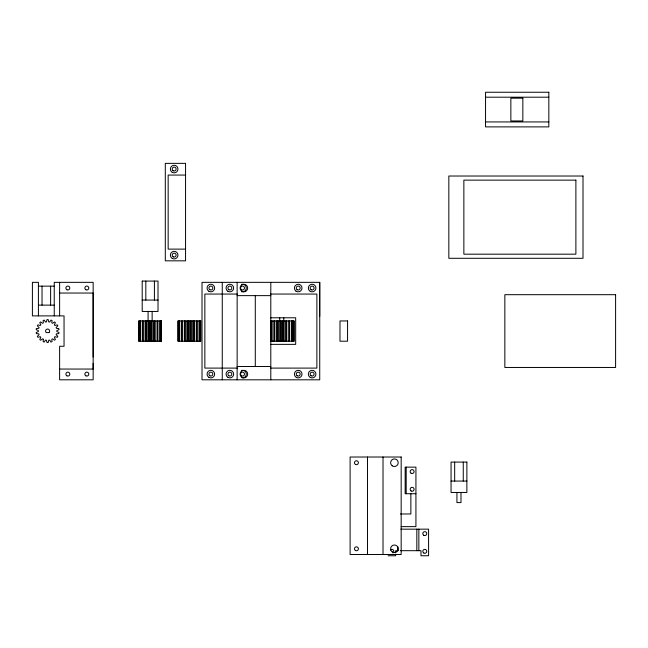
<?xml version="1.0" encoding="UTF-8"?>
<svg xmlns="http://www.w3.org/2000/svg" width="648" height="648" viewBox="0 0 648 648"><rect width="100%" height="100%" fill="white"/><g stroke="black" fill="none" stroke-linecap="round" stroke-linejoin="round"><path stroke-width="0.97" d="M93.158 363.35L93.158 379.809L59.616 379.809L59.616 346.267L64.047 346.267L64.047 315.884L32.4 315.884L32.4 282.342L38.41 282.342L38.41 315.884M93.158 357.024L93.158 282.342L54.238 282.342L54.238 315.884M319.731 316.402L319.731 282.342L202.014 282.342L202.014 379.809L319.731 379.809L319.731 282.342M485.546 97.2L548.832 97.2M485.546 121.937L548.832 121.937M185.555 175.073L168.156 175.073L168.156 249.116L185.555 249.116M142.22 281.078L158.015 281.078L158.023 311.453L142.204 311.453L142.204 281.078M38.41 286.141L54.238 286.141M59.616 293.042L93.158 293.042L93.158 369.052L59.616 369.052M237.362 294.054L204.857 294.054L204.857 368.096L237.362 368.096M270.581 294.054L316.88 294.054L316.88 368.096L270.581 368.096M237.136 295.634L270.799 295.634M142.204 300.065L158.023 300.065M38.41 305.127L54.238 305.127M270.41 317.787L295.682 317.787L295.682 344.363L270.815 344.363M270.362 320.946L294.411 320.946L294.411 341.204L270.362 341.204M237.136 366.517L270.799 366.517M451.049 481.067L466.876 481.067M415.927 493.727L405.154 493.727L405.154 467.143L415.927 467.143L415.927 526.638L401.096 526.638M400.424 513.977L410.864 513.977L410.864 493.727M400.837 529.165L428.587 529.165L428.587 555.749L420.989 555.749L420.989 550.687L400.545 550.687M398.156 550.687L395.677 550.687L395.677 552.371M388.079 555.749L395.677 555.749L395.677 554.064M463.255 462.081L463.255 481.067M460.987 492.464L460.987 502.589L456.945 502.589L456.937 492.464M454.669 462.081L454.669 481.067M418.851 529.165L418.851 550.687M416.826 529.165L416.826 550.687M406.191 467.143L406.191 493.727M397.815 546.774L397.815 550.687M383.017 457.018L383.017 554.486M367.513 457.018L367.513 554.486M293.147 320.946L293.147 341.204M292.945 320.946L292.945 341.204M291.973 320.946L291.973 341.204M291.398 320.946L291.398 341.204M289.567 320.946L289.567 341.204M288.684 320.946L288.684 341.204M286.772 320.946L286.772 341.204M286.214 320.946L286.214 341.204M285.136 320.946L285.136 341.204M283.784 317.787L283.816 341.204M282.901 320.946L282.901 341.204M282.326 320.946L282.326 341.204M281.183 320.946L281.183 341.204M280.608 320.946L280.608 341.204M279.734 317.787L279.693 341.204M278.373 320.946L278.373 341.204M277.538 320.946L277.538 341.204M277.295 320.946L277.295 341.204M276.736 320.946L276.736 341.204M274.825 320.946L274.825 341.204M274.388 320.946L274.388 341.204M273.942 320.946L273.942 341.204M272.111 320.946L272.111 341.204M271.536 320.946L271.536 341.204M270.799 282.342L270.799 379.809M270.564 320.946L270.564 341.204M255.288 295.634L255.288 366.517M237.136 282.342L237.136 379.809M222.264 282.342L222.264 379.809M200.548 320.946L200.548 341.204M199.568 320.946L199.568 341.204M199.001 320.946L199.001 341.204M197.162 320.946L197.162 341.204M196.725 320.946L196.725 341.204M196.287 320.946L196.287 341.204M194.376 320.946L194.376 341.204M193.817 320.946L193.817 341.204M193.566 320.946L193.566 341.204M192.739 320.946L192.739 341.204M191.411 320.946L191.411 341.204M190.504 320.946L190.504 341.204M189.929 320.946L189.929 341.204M188.779 320.946L188.779 341.204M188.212 320.946L188.212 341.204M187.296 320.946L187.296 341.204M185.968 320.946L185.968 341.204M184.891 320.946L184.891 341.204M184.34 320.946L184.34 341.204M182.42 320.946L182.42 341.204M181.545 320.946L181.545 341.204M179.715 320.946L179.715 341.204M179.14 320.946L179.14 341.204M178.16 320.946L178.16 341.204M161.312 320.946L161.312 341.204M160.331 320.946L160.331 341.204M159.756 320.946L159.756 341.204M157.926 320.946L157.926 341.204M157.051 320.946L157.051 341.204M155.131 320.946L155.131 341.204M154.58 320.946L154.58 341.204M154.41 281.078L154.41 300.065M153.495 320.946L153.495 341.204M152.142 311.453L152.142 320.663M152.175 320.946L152.175 341.204M151.259 320.946L151.259 341.204M150.692 320.946L150.692 341.204M149.542 320.946L149.542 341.204M148.967 320.946L148.967 341.204M148.092 311.453L148.092 320.663M148.06 320.946L148.06 341.204M146.732 320.946L146.732 341.204M145.897 320.946L145.897 341.204M145.824 281.078L145.824 300.065M145.654 320.946L145.654 341.204M145.095 320.946L145.095 341.204M143.184 320.946L143.184 341.204M142.746 320.946L142.746 341.204M142.309 320.946L142.309 341.204M140.47 320.946L140.47 341.204M139.895 320.946L139.895 341.204M138.923 320.946L138.923 341.204M59.616 282.342L59.616 315.884M50.617 286.141L50.617 305.127M42.031 286.141L42.031 305.127M241.469 370.462A3.799 3.799 0 0 1 246.297 373.75A3.799 3.799 0 0 1 242.174 377.897M241.469 284.391A3.799 3.799 0 0 1 246.313 288.036A3.799 3.799 0 0 1 241.469 291.689M390.355 550.079A1.96 1.96 0 0 1 393.336 550.006A1.96 1.96 0 0 1 392.947 552.963M43.376 339.301L43.133 341.658L44.21 342.047L45.53 340.087L46.445 340.249L47.012 342.541L48.163 342.541L48.738 340.249L49.653 340.087L50.973 342.047L52.051 341.658L51.808 339.301L52.61 338.839L54.521 340.224L55.396 339.487L54.367 337.365L54.959 336.652L57.235 337.308L57.81 336.312L56.109 334.668L56.425 333.801L58.782 333.631L58.984 332.505L56.822 331.541L56.822 330.61L58.984 329.646L58.782 328.52L56.425 328.35L56.109 327.483L57.81 325.839L57.235 324.842L54.959 325.499L54.367 324.786L55.396 322.664L54.521 321.926L52.61 323.312L51.808 322.85L52.051 320.501L50.973 320.104L49.653 322.064L48.738 321.902L48.163 319.61L47.012 319.61L46.445 321.902L45.53 322.064L44.21 320.104L43.133 320.501L43.376 322.85L42.574 323.312L40.654 321.926L39.779 322.664L40.816 324.786L40.217 325.499L37.949 324.842L37.373 325.839L39.074 327.483L38.75 328.35L36.393 328.52L36.199 329.646L38.354 330.61L38.354 331.541L36.199 332.505L36.393 333.631L38.75 333.801L39.074 334.668L37.373 336.312L37.949 337.308L40.217 336.652L40.816 337.365L39.779 339.487L40.654 340.224L42.574 338.839L43.376 339.301M548.832 92.251L485.546 92.251L485.546 126.887L548.832 126.887L548.832 92.251M522.839 98.172L510.859 98.172L510.859 120.957L522.839 120.957L522.839 98.172M185.555 163.361L165.305 163.361L165.305 260.828L185.555 260.828L185.555 163.361M583.006 176.021L448.837 176.021L448.837 258.293L583.006 258.293L583.006 176.021M575.886 180.136L463.863 180.136L463.863 254.178L575.886 254.178L575.886 180.136M615.6 294.686L504.849 294.686L504.849 367.465L615.6 367.465L615.6 294.686M161.506 320.946L138.721 320.946L138.721 341.204L161.506 341.204L161.506 320.946M200.75 320.946L177.965 320.946L177.965 341.204L200.75 341.204L200.75 320.946M347.563 320.946L339.998 320.946L339.981 341.204L347.563 341.204L347.571 320.946M48.932 332.594L46.251 332.594A2.025 2.025 0 0 1 46.13 329.678A2.025 2.025 0 0 1 49.054 329.678A2.025 2.025 0 0 1 48.932 332.594M401.169 457.018L350.106 457.018L350.106 554.486L401.169 554.486L401.169 457.018M466.86 462.081L451.065 462.081L451.049 492.464L466.876 492.464L466.876 462.081M172.263 172.344A3.799 3.799 0 0 0 177.965 169.055A3.799 3.799 0 0 0 172.263 165.767A3.799 3.799 0 0 0 172.263 172.344M173.032 170.659A1.96 1.96 0 0 0 176.118 169.233A1.96 1.96 0 0 0 173.34 167.281A1.96 1.96 0 0 0 173.032 170.659M172.263 258.422A3.799 3.799 0 0 0 177.965 255.134A3.799 3.799 0 0 0 172.263 251.845A3.799 3.799 0 0 0 172.263 258.422M173.186 256.827A1.96 1.96 0 0 0 176.126 255.134A1.96 1.96 0 0 0 173.186 253.433A1.96 1.96 0 0 0 173.186 256.827M241.979 291.317A3.799 3.799 0 0 0 247.698 288.068A3.799 3.799 0 0 0 242.02 284.739A3.799 3.799 0 0 0 241.979 291.317M241.979 377.387A3.799 3.799 0 0 0 247.698 374.139A3.799 3.799 0 0 0 242.02 370.81A3.799 3.799 0 0 0 241.979 377.387M66.857 289.737A1.96 1.96 0 0 0 69.806 288.036A1.96 1.96 0 0 0 66.857 286.343A1.96 1.96 0 0 0 66.857 289.737M66.857 375.808A1.96 1.96 0 0 0 69.806 374.115A1.96 1.96 0 0 0 66.857 372.414A1.96 1.96 0 0 0 66.857 375.808M85.844 289.737A1.96 1.96 0 0 0 88.792 288.036A1.96 1.96 0 0 0 85.844 286.343A1.96 1.96 0 0 0 85.844 289.737M85.844 375.808A1.96 1.96 0 0 0 88.792 374.115A1.96 1.96 0 0 0 85.844 372.414A1.96 1.96 0 0 0 85.844 375.808M208.972 291.325A3.799 3.799 0 0 0 214.666 288.036A3.799 3.799 0 0 0 208.972 284.747A3.799 3.799 0 0 0 208.972 291.325M209.895 289.737A1.96 1.96 0 0 0 212.836 288.036A1.96 1.96 0 0 0 209.895 286.343A1.96 1.96 0 0 0 209.895 289.737M208.972 377.403A3.799 3.799 0 0 0 214.666 374.115A3.799 3.799 0 0 0 208.972 370.826A3.799 3.799 0 0 0 208.972 377.403M209.895 375.808A1.96 1.96 0 0 0 212.836 374.115A1.96 1.96 0 0 0 209.895 372.414A1.96 1.96 0 0 0 209.895 375.808M227.958 377.403A3.799 3.799 0 0 0 233.653 374.115A3.799 3.799 0 0 0 227.958 370.826A3.799 3.799 0 0 0 227.958 377.403M310.238 377.403A3.799 3.799 0 0 0 315.932 374.115A3.799 3.799 0 0 0 310.238 370.826A3.799 3.799 0 0 0 310.238 377.403M228.882 375.808A1.96 1.96 0 0 0 231.822 374.115A1.96 1.96 0 0 0 228.882 372.414A1.96 1.96 0 0 0 228.882 375.808M241.534 375.808A1.96 1.96 0 0 0 244.482 374.115A1.96 1.96 0 0 0 241.534 372.414A1.96 1.96 0 0 0 241.534 375.808M311.008 375.719A1.96 1.96 0 0 0 314.086 374.285A1.96 1.96 0 0 0 311.307 372.333A1.96 1.96 0 0 0 311.008 375.719M227.958 291.325A3.799 3.799 0 0 0 233.653 288.036A3.799 3.799 0 0 0 227.958 284.747A3.799 3.799 0 0 0 227.958 291.325M310.238 291.325A3.799 3.799 0 0 0 315.932 288.036A3.799 3.799 0 0 0 310.238 284.747A3.799 3.799 0 0 0 310.238 291.325M228.882 289.737A1.96 1.96 0 0 0 231.822 288.036A1.96 1.96 0 0 0 228.882 286.343A1.96 1.96 0 0 0 228.882 289.737M241.534 289.737A1.96 1.96 0 0 0 244.482 288.036A1.96 1.96 0 0 0 241.534 286.343A1.96 1.96 0 0 0 241.534 289.737M311.153 289.737A1.96 1.96 0 0 0 314.094 288.036A1.96 1.96 0 0 0 311.153 286.343A1.96 1.96 0 0 0 311.153 289.737M296.055 291.171A3.799 3.799 0 0 0 301.992 288.344A3.799 3.799 0 0 0 296.582 284.61A3.799 3.799 0 0 0 296.055 291.171M297.173 289.705A1.96 1.96 0 0 0 300.17 288.101A1.96 1.96 0 0 0 297.286 286.311A1.96 1.96 0 0 0 297.173 289.705M296.314 377.403A3.799 3.799 0 0 0 302.009 374.115A3.799 3.799 0 0 0 296.314 370.826A3.799 3.799 0 0 0 296.314 377.403M297.157 375.767A1.96 1.96 0 0 0 300.17 374.196A1.96 1.96 0 0 0 297.302 372.373A1.96 1.96 0 0 0 297.157 375.767M392.202 465.807A3.799 3.799 0 0 0 398.188 463.077A3.799 3.799 0 0 0 392.834 459.262A3.799 3.799 0 0 0 392.202 465.807M392.202 551.877A3.799 3.799 0 0 0 398.188 549.148A3.799 3.799 0 0 0 392.834 545.332A3.799 3.799 0 0 0 392.202 551.877M423.808 535.297A1.96 1.96 0 0 0 426.749 533.596A1.96 1.96 0 0 0 423.808 531.903A1.96 1.96 0 0 0 423.808 535.297M423.808 553.019A1.96 1.96 0 0 0 426.749 551.318A1.96 1.96 0 0 0 423.808 549.617A1.96 1.96 0 0 0 423.808 553.019M355.452 464.414A1.96 1.96 0 0 0 358.401 462.713A1.96 1.96 0 0 0 355.452 461.02A1.96 1.96 0 0 0 355.452 464.414M355.452 550.484A1.96 1.96 0 0 0 358.401 548.783A1.96 1.96 0 0 0 355.452 547.09A1.96 1.96 0 0 0 355.452 550.484M411.148 490.998A1.96 1.96 0 0 0 414.088 489.297A1.96 1.96 0 0 0 411.148 487.596A1.96 1.96 0 0 0 411.148 490.998M411.148 473.275A1.96 1.96 0 0 0 414.088 471.574A1.96 1.96 0 0 0 411.148 469.873A1.96 1.96 0 0 0 411.148 473.275"/></g></svg>
